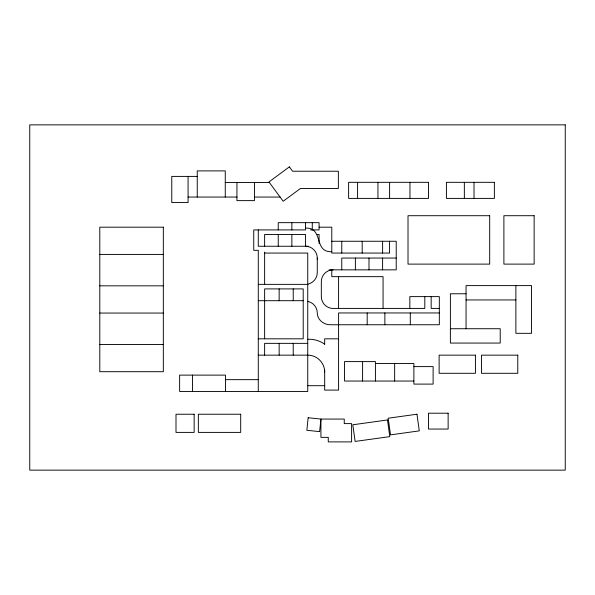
<?xml version="1.0" encoding="UTF-8"?>
<svg xmlns="http://www.w3.org/2000/svg" width="595" height="595" viewBox="0 0 595 595"><rect width="100%" height="100%" fill="white"/><g stroke="black" fill="none" stroke-linecap="round" stroke-linejoin="round"><path stroke-width="0.89" d="M197.25 176.403L171.769 176.403L171.769 202.568L188.079 202.568L188.079 176.403M225.267 182.479L269.342 182.479M188.079 197.057L236.944 197.057M254.444 197.057L280.111 197.057M319.084 227.193L331.787 227.193L331.787 253.061L389.569 253.061L389.569 241.258M310.575 229.915L319.084 229.915L319.084 222.656L278.244 222.656L278.244 229.915M317.269 234.452L319.084 234.452L319.084 243.526M331.787 241.258L396.218 241.258L396.218 269.847L329.065 269.847M308.195 246.248L258.282 246.248L258.282 229.915M264.634 253.061L307.741 253.061L307.741 391.451L179.631 391.451L179.631 375.118L225.46 375.118L225.46 391.451M99.796 254.415L163.328 254.415M396.218 258.051L341.768 258.051L341.768 269.847M258.282 284.365L307.741 284.365L309.988 283.465A11.796 11.796 0 0 0 317.269 272.57L317.269 258.051A11.796 11.796 0 0 0 305.473 246.248L305.473 234.452L264.634 234.452L264.634 246.248M99.796 285.838L163.328 285.838M466.056 293.774L450.385 293.774L450.385 343.062L500.216 343.062L500.216 328.73L450.385 328.73M466.056 299.947L515.88 299.947M258.282 300.698L303.205 300.698M439.326 308.411L431.159 308.411L431.159 296.615M439.326 312.955L338.592 312.955L338.592 324.751M99.796 313.059L163.328 313.059M258.282 338.815L303.205 338.815L303.205 288.902L264.634 288.902L264.634 338.815M338.592 338.815L324.677 338.815L324.677 344.26M307.741 343.352L264.634 343.352L264.634 355.148M99.796 344.483L163.328 344.483M258.282 355.148L307.741 355.148A16.943 16.943 0 0 1 324.677 372.091M375.415 363.545L413.882 363.545L413.882 384.102L433.115 384.102L433.115 366.609L413.882 366.609M225.46 379.655L258.282 379.655M413.882 381.038L344.535 381.038L344.535 361.604L375.415 361.604L375.415 381.038M307.741 385.701L324.677 385.701M305.473 228.101C324.082 227.312 313.178 252.481 331.787 251.692M307.741 301.412L308.522 301.568A11.796 11.796 0 0 1 317.269 312.963C317.224 319.783 323.918 324.93 330.426 324.751L439.326 324.751L439.326 296.615L409.836 296.615L409.836 308.411M515.88 285.615L515.88 333.326L531.551 333.326L531.551 285.615L466.056 285.615L466.056 328.73M474.014 182.323L474.014 198.403M464.353 182.323L464.353 198.403M424.808 296.615L424.808 308.411L331.787 308.411L330.061 308.009A11.796 11.796 0 0 1 321.322 296.615L321.322 281.643A11.796 11.796 0 0 1 333.118 269.847M410.29 312.955L410.29 324.751M409.962 182.323L409.962 198.403M394.649 363.545L394.649 381.038M389.606 182.323L389.606 198.403M384.876 312.955L384.876 324.751M383.061 308.411L383.061 276.653L331.787 276.653L331.787 270.242M382.607 241.258L382.607 253.061M382.607 258.051L382.607 269.847M377.944 182.323L377.944 198.403M368.997 258.051L368.997 269.847M367.182 312.955L367.182 324.751M362.593 361.604L362.593 381.038M362.191 241.258L362.191 253.061M357.588 182.323L357.588 198.403M355.386 258.051L355.386 269.847M341.768 241.258L341.768 253.061M338.592 276.653L338.592 308.411M338.592 324.93L338.592 390.089L324.677 390.089L324.677 369.674M312.278 222.656L312.278 229.915M305.473 222.656L305.473 229.915L253.745 229.915L253.745 250.331L258.282 250.331L258.282 391.451M293.223 288.902L293.223 300.698M293.223 343.352L293.223 355.148M291.862 222.656L291.862 229.915M291.862 234.452L291.862 246.248M279.152 288.902L279.152 300.698M279.152 343.352L279.152 355.148M278.244 234.452L278.244 246.248M264.634 252.146L264.634 284.365M254.444 182.479L254.444 200.627L236.944 200.627L236.944 182.479M225.267 197.057L225.267 170.891L197.25 170.891L197.25 197.057M192.49 375.118L192.49 391.451M307.741 339.276A27.192 27.192 0 0 1 324.677 344.133M317.373 259.591A11.796 11.796 0 0 1 317.269 258.051M308.151 417.749L306.856 430.297L319.619 431.62L320.921 419.066L344.252 419.066L344.252 423.61L351.6 423.61L351.6 441.899L328.262 441.899L328.262 437.355L320.921 437.355L320.921 419.066L308.151 417.749M289.356 166.883L268.947 181.951L283.19 201.236L300.482 188.466L338.354 188.466L338.354 171.226L292.562 171.226L289.356 166.883M416.976 414.217L388.193 418.211L390.506 434.871L419.282 430.877L416.976 414.217M387.486 419.958L352.813 424.771L355.126 441.43L389.799 436.626L387.486 419.958M565.25 124.861L29.75 124.861L29.75 470.139L565.25 470.139L565.25 124.861M428.504 182.323L348.618 182.323L348.618 198.403L428.504 198.403L428.504 182.323M494.378 182.323L446.414 182.323L446.414 198.403L494.378 198.403L494.378 182.323M489.692 215.71L408.014 215.71L408.014 264.113L489.692 264.113L489.692 215.71M534.139 215.71L503.891 215.71L503.891 264.113L534.139 264.113L534.139 215.71M163.328 227.186L99.796 227.186L99.796 371.704L163.328 371.704L163.328 227.186M475.427 355.148L439.125 355.148L439.125 373.303L475.427 373.303L475.427 355.148M517.776 355.148L481.474 355.148L481.474 373.303L517.776 373.303L517.776 355.148M448.132 413.213L428.482 413.213L428.482 429.055L448.132 429.055L448.132 413.213M194.149 414.239L176.001 414.239L176.001 432.394L194.149 432.394L194.149 414.239M240.7 414.239L198.351 414.239L198.351 432.394L240.7 432.394L240.7 414.239"/></g></svg>
